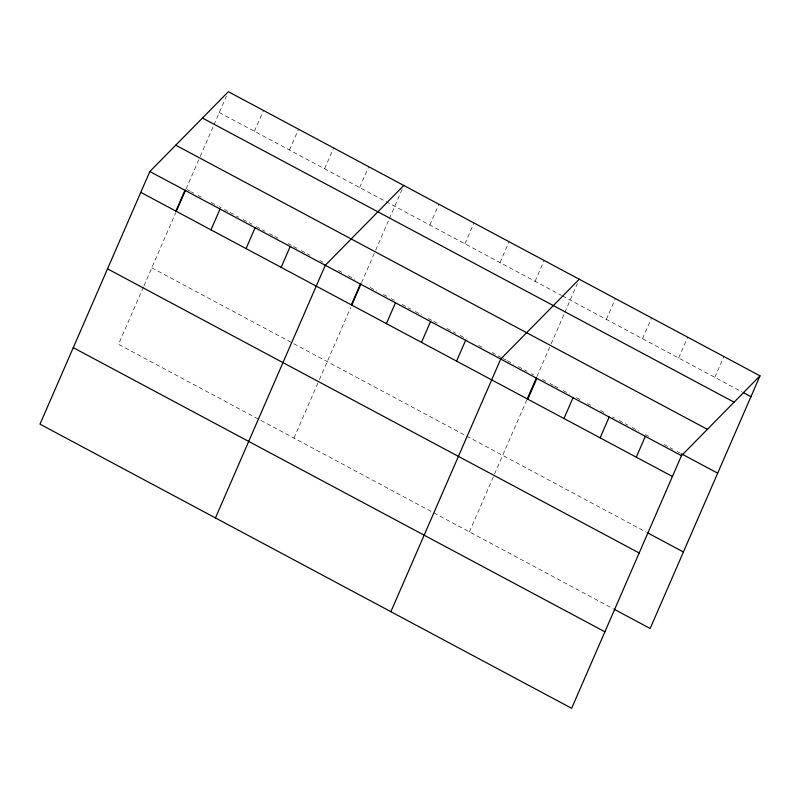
<?xml version="1.0" encoding="UTF-8"?>
<svg xmlns="http://www.w3.org/2000/svg" width="800" height="800" viewBox="0 0 800 800"><rect width="100%" height="100%" fill="white"/><g stroke="black" fill="none" stroke-linecap="round" stroke-linejoin="round"><path stroke-width="0.6" stroke-dasharray="4 3" d="M143.46 286.96L118.52 344.33L612.91 608.57M143.95 285.84L175.77 212.67M186.05 189.02L199.74 157.53M200.23 156.4L213.44 126.03M213.93 124.9L226.46 96.09M254.4 131.28L263.45 110.46M289.48 150.04L298.54 129.21M324.57 168.79L333.63 147.96M359.66 187.54L368.71 166.72M293.96 438.1L318.9 380.73M319.39 379.61L350.72 307.56M361.49 282.79L375.18 251.29M375.67 250.17L388.88 219.8M389.37 218.67L403.33 186.57M429.84 225.05L438.89 204.22M464.92 243.8L473.98 222.98M500.01 262.56L509.07 241.73M535.1 281.31L544.16 260.49M469.4 531.87L526.65 400.21M536.93 376.56L550.62 345.06M551.11 343.94L564.32 313.57M564.81 312.44L577.34 283.62M606.34 319.39L615.39 298.56M642.49 338.71L651.55 317.88M678.64 358.03L687.7 337.21M714.79 377.35L723.85 356.53M219.31 112.53L384.88 201.02M385.98 201.61L561.42 295.38M562.51 295.96L742.18 391.99M187.14 189.61L190.43 191.37M191.53 191.95L193.72 193.13M198.11 195.47L201.4 197.23M211.27 202.5L217.84 206.02M218.94 206.6L221.13 207.78M224.42 209.54L228.81 211.88M229.91 212.47L235.39 215.4M236.49 215.98L238.68 217.15M243.06 219.5L251.84 224.19M256.22 226.53L264.99 231.22M269.38 233.56L273.77 235.91M274.86 236.49L278.15 238.25M288.02 243.53L291.31 245.28M293.5 246.46L296.79 248.22M301.18 250.56L309.95 255.25M319.82 260.52L323.11 262.28M338.46 270.49L341.75 272.24M348.33 275.76L354.91 279.28M370.26 287.48L376.84 291M383.42 294.51L386.71 296.27M391.09 298.62L394.38 300.37M402.06 304.48L410.83 309.17M415.21 311.51L421.79 315.03M428.37 318.54L431.66 320.3M433.86 321.47L437.14 323.23M447.01 328.5L455.79 333.19M460.17 335.54L466.75 339.05M478.81 345.5L482.1 347.26M491.97 352.53L501.84 357.81M502.94 358.39L506.22 360.15M507.32 360.74L513.9 364.25M518.29 366.6L527.06 371.29M531.44 373.63L533.64 374.8M542.4 379.49L545.69 381.25M550.07 383.59L553.36 385.34M554.45 385.93L558.84 388.27M563.22 390.61L569.79 394.13M576.36 397.64L580.75 399.98M587.32 403.5L590.61 405.25M600.47 410.52L603.75 412.28M612.52 416.96L614.71 418.13M619.09 420.48L627.85 425.16M632.23 427.5L638.81 431.02M645.38 434.53L648.67 436.28M664 444.48L672.77 449.17M677.15 451.51L680.44 453.26M151.78 267.84L646.17 532.08"/><path stroke-width="1.2" d="M149.85 171.52L40 424.15L571.64 708.3L681.48 455.67L760 375.85L228.36 91.7L149.85 171.52L681.48 455.67M175.88 211.1L184.94 190.27M176.25 211.54L185.56 190.15M210.97 229.85L220.02 209.03M246.06 248.61L255.11 227.78M281.14 267.36L290.2 246.53M215.44 517.92L325.29 265.29L403.8 185.47M351.32 304.87L360.38 284.04M351.7 305.31L361 283.92M386.41 323.62L395.46 302.8M421.5 342.38L430.55 321.55M456.58 361.13L465.64 340.3M390.88 611.69L500.73 359.06L579.24 279.24M527.14 399.08L536.44 377.69M527.82 399.2L536.88 378.38M563.97 418.53L573.03 397.7M600.13 437.85L609.18 417.02M636.28 457.17L645.33 436.35M760 375.85L650.15 628.48L614 609.16M743.28 392.58L750.94 396.68M202.45 118.04L734.09 402.19M175.76 145.18L707.39 429.33M681.53 453.85L717.68 473.17M140.79 192.34L672.43 476.49M647.26 532.66L683.41 551.99M107.53 268.84L639.17 552.99M73.26 347.65L604.9 631.8"/></g></svg>
